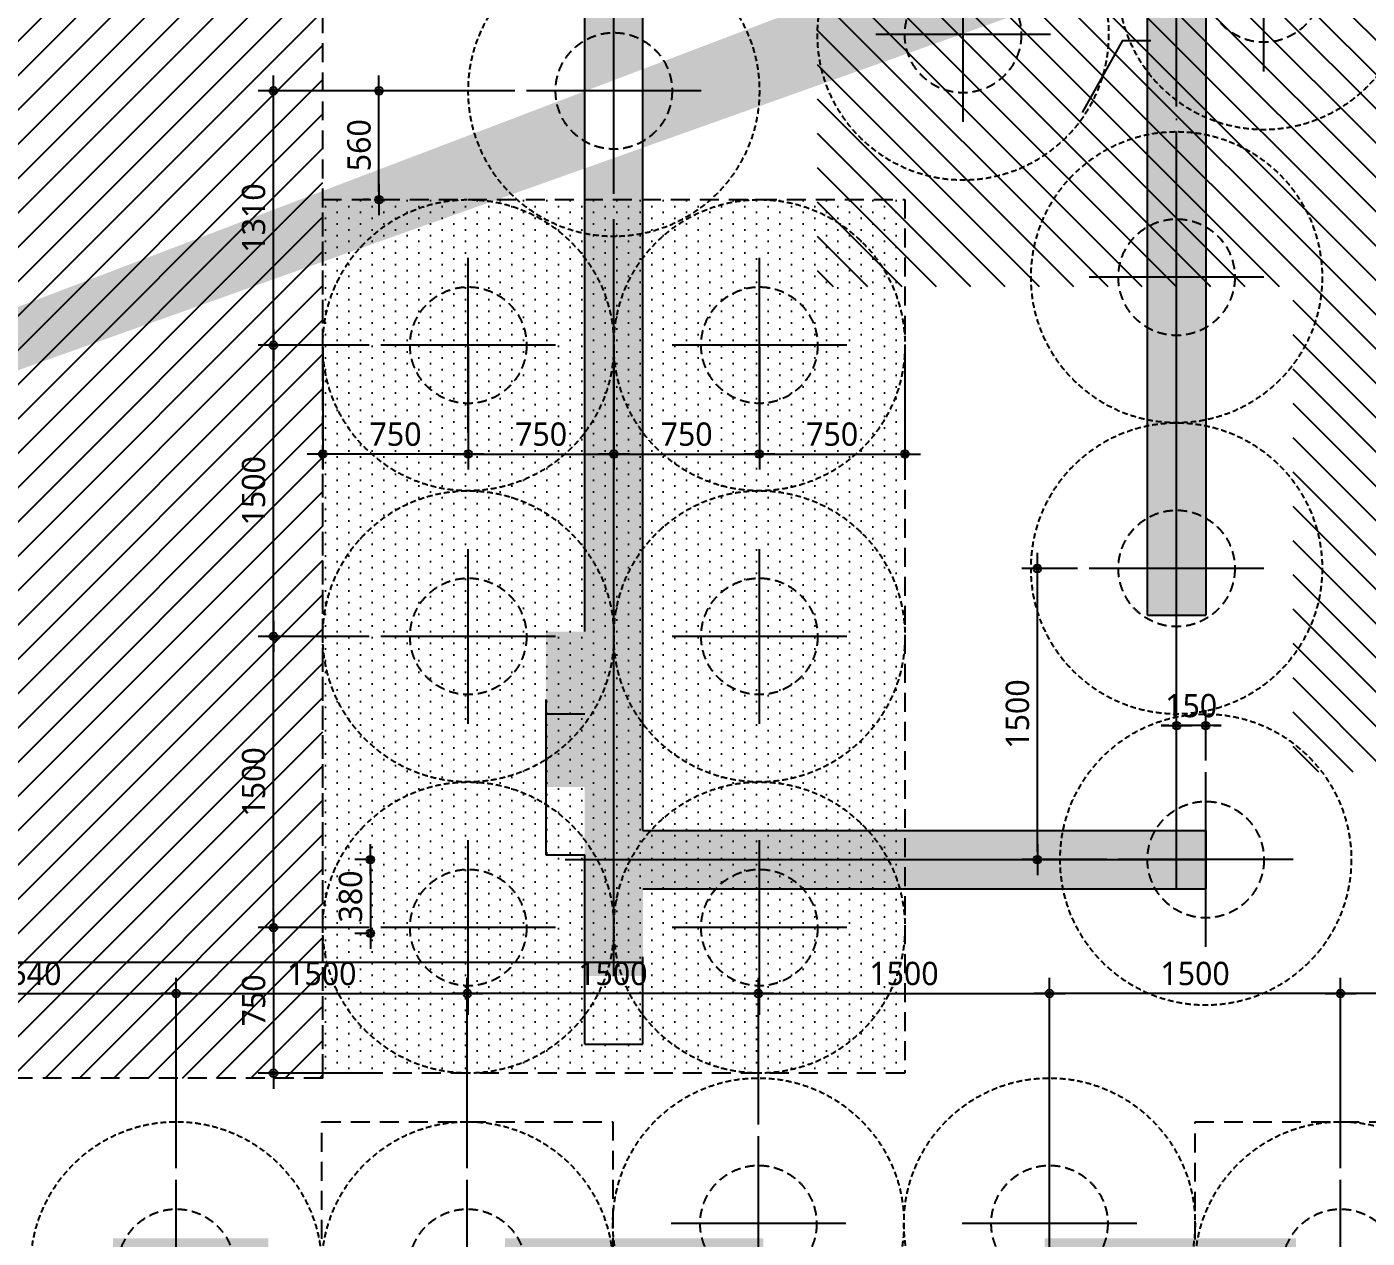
# Model space of a CAD drawing. Header units: millimetres. Extents: x 262481 to 2519995, y -394348 to 364571.
# Drawn here: x 2068005 to 2074913, y 134507 to 140747 of the extents above; entities that cross this region are included whole.
import ezdxf

# ---------------------------------------------------------------- set-up
doc = ezdxf.new("R2010")
doc.units = ezdxf.units.MM
doc.header["$LTSCALE"] = 65
doc.linetypes.add('XS-기초$0$CEN', pattern=[62, 60, -1, 0, -1])
doc.linetypes.add('XS-기초$0$HID', pattern=[2.3, 1.5, -0.8])
doc.layers.get('Defpoints').update_dxf_attribs({"color": 145})
for name, color, linetype in [('CROSS', 15, 'Continuous'), ('DIM', 7, 'Continuous'), ('DOT', 3, 'Continuous'), ('HAT', 5, 'Continuous'), ('XS-기초$0$252', 252, 'Continuous'), ('XS-기초$0$CEN', 1, 'XS-기초$0$CEN'), ('XS-기초$0$PILE', 3, 'XS-기초$0$HID'), ('XS-기초$0$WALL', 11, 'Continuous'), ('XS-기초$0$기초연단', 3, 'Continuous'), ('XS-기초$0$보강구간', 6, 'XS-기초$0$HID')]:
    doc.layers.add(name, color=color, linetype=linetype)
doc.layers.add('XS-기초$0$DEFPOINT', color=144, linetype='Continuous', plot=False)
doc.styles.add('맑은고딕', font='malgun.ttf')
doc.dimstyles.new('DIM_40', dxfattribs={"dimscale": 40, "dimtxt": 3, "dimasz": 1, "dimexe": 2, "dimexo": 1.5, "dimgap": 1, "dimtad": 1, "dimdec": 0, "dimzin": 0, "dimdsep": 46, "dimtxsty": '맑은고딕', "dimblk1": 'DIMDOT', "dimblk2": 'DIMDOT', "dimsah": 1, "dimcen": 0.09, "dimdle": 2, "dimclrd": 7, "dimclre": 7, "dimclrt": 6, "dimadec": 0, "dimazin": 0, "dimtfac": 1, "dimtdec": 0, "dimtix": 1, "dimtmove": 2, "dimatfit": 3, "dimldrblk": 'DIMDOT', "dimfxl": 0, "dimtolj": 1, "dimtzin": 0, "dimarcsym": 0})

# ---------------------------------------------------------------- blocks, each defined once
blk = doc.blocks.new('DIMDOT')
at = {"layer": 'DIM', "linetype": 'Continuous'}
blk.add_line((-2, 0), (2, 0), dxfattribs=at)
for radius in [0.5, 0.25]:
    blk.add_circle((0, 0), radius, dxfattribs=at)
blk = doc.blocks.new('*D1089')
at = {"layer": 'Defpoints', "color": 0, "linetype": 'Continuous', "transparency": 16777216}
for p in [(2068775.4, 135767.8), (2067235.4, 135032.3), (2068775.4, 134807.3)]:
    blk.add_point(p, dxfattribs=at)
at = {"layer": 'DIM', "color": 7, "linetype": 'Continuous', "lineweight": -2, "transparency": 16777216}
for p, q in [((2067235.4, 135092.3), (2067235.4, 135847.8)), ((2068775.4, 134867.3), (2068775.4, 135847.8)), ((2067275.4, 135767.8), (2068735.4, 135767.8))]:
    blk.add_line(p, q, dxfattribs=at)
at = {"layer": 'DIM', "color": 7, "linetype": 'Continuous', "lineweight": -2, "transparency": 16777216, "xscale": 40, "yscale": 40, "zscale": 40, "rotation": 180}
blk.add_blockref('DIMDOT', (2067235.4, 135767.8), dxfattribs=at)
at = {"layer": 'DIM', "color": 7, "linetype": 'Continuous', "lineweight": -2, "transparency": 16777216, "xscale": 40, "yscale": 40, "zscale": 40}
blk.add_blockref('DIMDOT', (2068775.4, 135767.8), dxfattribs=at)
at = {"layer": 'DIM', "color": 6, "linetype": 'Continuous', "transparency": 16777216, "insert": (2068005.4, 135870.1), "char_height": 120, "attachment_point": 5, "style": '맑은고딕'}
blk.add_mtext('\\A1;1540', dxfattribs=at)
blk = doc.blocks.new('*D1090')
at = {"layer": 'Defpoints', "color": 0, "linetype": 'Continuous', "transparency": 16777216}
for p in [(2070275.4, 135767.8), (2068775.4, 134807.3), (2070275.4, 134807.3)]:
    blk.add_point(p, dxfattribs=at)
at = {"layer": 'DIM', "color": 7, "linetype": 'Continuous', "lineweight": -2, "transparency": 16777216}
for p, q in [((2068775.4, 134867.3), (2068775.4, 135847.8)), ((2070275.4, 134867.3), (2070275.4, 135847.8)), ((2068815.4, 135767.8), (2070235.4, 135767.8))]:
    blk.add_line(p, q, dxfattribs=at)
at = {"layer": 'DIM', "color": 7, "linetype": 'Continuous', "lineweight": -2, "transparency": 16777216, "xscale": 40, "yscale": 40, "zscale": 40, "rotation": 180}
blk.add_blockref('DIMDOT', (2068775.4, 135767.8), dxfattribs=at)
at = {"layer": 'DIM', "color": 7, "linetype": 'Continuous', "lineweight": -2, "transparency": 16777216, "xscale": 40, "yscale": 40, "zscale": 40}
blk.add_blockref('DIMDOT', (2070275.4, 135767.8), dxfattribs=at)
at = {"layer": 'DIM', "color": 6, "linetype": 'Continuous', "transparency": 16777216, "insert": (2069525.4, 135870.1), "char_height": 120, "attachment_point": 5, "style": '맑은고딕'}
blk.add_mtext('\\A1;1500', dxfattribs=at)
blk = doc.blocks.new('*D1091')
at = {"layer": 'Defpoints', "color": 0, "linetype": 'Continuous', "transparency": 16777216}
for p in [(2070275.4, 135767.8), (2070275.4, 135032.3), (2071775.4, 135032.3)]:
    blk.add_point(p, dxfattribs=at)
at = {"layer": 'DIM', "color": 7, "linetype": 'Continuous', "lineweight": -2, "transparency": 16777216}
for p, q in [((2070275.4, 135092.3), (2070275.4, 135847.8)), ((2071775.4, 135092.3), (2071775.4, 135847.8)), ((2071735.4, 135767.8), (2070315.4, 135767.8))]:
    blk.add_line(p, q, dxfattribs=at)
at = {"layer": 'DIM', "color": 7, "linetype": 'Continuous', "lineweight": -2, "transparency": 16777216, "xscale": 40, "yscale": 40, "zscale": 40, "rotation": 180}
blk.add_blockref('DIMDOT', (2070275.4, 135767.8), dxfattribs=at)
at = {"layer": 'DIM', "color": 7, "linetype": 'Continuous', "lineweight": -2, "transparency": 16777216, "xscale": 40, "yscale": 40, "zscale": 40}
blk.add_blockref('DIMDOT', (2071775.4, 135767.8), dxfattribs=at)
at = {"layer": 'DIM', "color": 6, "linetype": 'Continuous', "transparency": 16777216, "insert": (2071025.4, 135870.1), "char_height": 120, "attachment_point": 5, "style": '맑은고딕'}
blk.add_mtext('\\A1;1500', dxfattribs=at)
blk = doc.blocks.new('*D1092')
at = {"layer": 'Defpoints', "color": 0, "linetype": 'Continuous', "transparency": 16777216}
for p in [(2073275.4, 135767.8), (2071775.4, 135032.3), (2073275.4, 135032.3)]:
    blk.add_point(p, dxfattribs=at)
at = {"layer": 'DIM', "color": 7, "linetype": 'Continuous', "lineweight": -2, "transparency": 16777216}
for p, q in [((2071775.4, 135092.3), (2071775.4, 135847.8)), ((2073275.4, 135092.3), (2073275.4, 135847.8)), ((2071815.4, 135767.8), (2073235.4, 135767.8))]:
    blk.add_line(p, q, dxfattribs=at)
at = {"layer": 'DIM', "color": 7, "linetype": 'Continuous', "lineweight": -2, "transparency": 16777216, "xscale": 40, "yscale": 40, "zscale": 40, "rotation": 180}
blk.add_blockref('DIMDOT', (2071775.4, 135767.8), dxfattribs=at)
at = {"layer": 'DIM', "color": 7, "linetype": 'Continuous', "lineweight": -2, "transparency": 16777216, "xscale": 40, "yscale": 40, "zscale": 40}
blk.add_blockref('DIMDOT', (2073275.4, 135767.8), dxfattribs=at)
at = {"layer": 'DIM', "color": 6, "linetype": 'Continuous', "transparency": 16777216, "insert": (2072525.4, 135870.1), "char_height": 120, "attachment_point": 5, "style": '맑은고딕'}
blk.add_mtext('\\A1;1500', dxfattribs=at)
blk = doc.blocks.new('*D1093')
at = {"layer": 'Defpoints', "color": 0, "linetype": 'Continuous', "transparency": 16777216}
for p in [(2073275.4, 135767.8), (2073275.4, 134807.3), (2074775.4, 134807.3)]:
    blk.add_point(p, dxfattribs=at)
at = {"layer": 'DIM', "color": 7, "linetype": 'Continuous', "lineweight": -2, "transparency": 16777216}
for p, q in [((2073275.4, 134867.3), (2073275.4, 135847.8)), ((2074775.4, 134867.3), (2074775.4, 135847.8)), ((2074735.4, 135767.8), (2073315.4, 135767.8))]:
    blk.add_line(p, q, dxfattribs=at)
at = {"layer": 'DIM', "color": 7, "linetype": 'Continuous', "lineweight": -2, "transparency": 16777216, "xscale": 40, "yscale": 40, "zscale": 40, "rotation": 180}
blk.add_blockref('DIMDOT', (2073275.4, 135767.8), dxfattribs=at)
at = {"layer": 'DIM', "color": 7, "linetype": 'Continuous', "lineweight": -2, "transparency": 16777216, "xscale": 40, "yscale": 40, "zscale": 40}
blk.add_blockref('DIMDOT', (2074775.4, 135767.8), dxfattribs=at)
at = {"layer": 'DIM', "color": 6, "linetype": 'Continuous', "transparency": 16777216, "insert": (2074025.4, 135870.1), "char_height": 120, "attachment_point": 5, "style": '맑은고딕'}
blk.add_mtext('\\A1;1500', dxfattribs=at)
blk = doc.blocks.new('*D1094')
at = {"layer": 'Defpoints', "color": 0, "linetype": 'Continuous', "transparency": 16777216}
for p in [(2074775.4, 135767.8), (2074775.4, 134807.3), (2076275.4, 134807.3)]:
    blk.add_point(p, dxfattribs=at)
at = {"layer": 'DIM', "color": 7, "linetype": 'Continuous', "lineweight": -2, "transparency": 16777216}
for p, q in [((2074775.4, 134867.3), (2074775.4, 135847.8)), ((2076275.4, 134867.3), (2076275.4, 135847.8)), ((2076235.4, 135767.8), (2074815.4, 135767.8))]:
    blk.add_line(p, q, dxfattribs=at)
at = {"layer": 'DIM', "color": 7, "linetype": 'Continuous', "lineweight": -2, "transparency": 16777216, "xscale": 40, "yscale": 40, "zscale": 40, "rotation": 180}
blk.add_blockref('DIMDOT', (2074775.4, 135767.8), dxfattribs=at)
at = {"layer": 'DIM', "color": 7, "linetype": 'Continuous', "lineweight": -2, "transparency": 16777216, "xscale": 40, "yscale": 40, "zscale": 40}
blk.add_blockref('DIMDOT', (2076275.4, 135767.8), dxfattribs=at)
at = {"layer": 'DIM', "color": 6, "linetype": 'Continuous', "transparency": 16777216, "insert": (2075525.4, 135870.1), "char_height": 120, "attachment_point": 5, "style": '맑은고딕'}
blk.add_mtext('\\A1;1500', dxfattribs=at)
blk = doc.blocks.new('*D1098')
at = {"layer": 'Defpoints', "color": 0, "linetype": 'Continuous', "transparency": 16777216}
for p in [(2069276.8, 137607.3), (2069830.4, 137607.3), (2069830.4, 136107.3)]:
    blk.add_point(p, dxfattribs=at)
at = {"layer": 'DIM', "color": 7, "linetype": 'Continuous', "lineweight": -2, "transparency": 16777216}
for p, q in [((2069770.4, 137607.3), (2069196.8, 137607.3)), ((2069276.8, 136147.3), (2069276.8, 137567.3)), ((2069770.4, 136107.3), (2069196.8, 136107.3))]:
    blk.add_line(p, q, dxfattribs=at)
at = {"layer": 'DIM', "color": 7, "linetype": 'Continuous', "lineweight": -2, "transparency": 16777216, "xscale": 40, "yscale": 40, "zscale": 40}
for p, rotation in [((2069276.8, 137607.3), 90), ((2069276.8, 136107.3), 270)]:
    blk.add_blockref('DIMDOT', p, dxfattribs=dict(at, rotation=rotation))
at = {"layer": 'DIM', "color": 6, "linetype": 'Continuous', "transparency": 16777216, "insert": (2069174.5, 136857.3), "char_height": 120, "attachment_point": 5, "rotation": 90, "style": '맑은고딕'}
blk.add_mtext('\\A1;1500', dxfattribs=at)
blk = doc.blocks.new('*D1099')
at = {"layer": 'Defpoints', "color": 0, "linetype": 'Continuous', "transparency": 16777216}
for p in [(2069276.8, 139107.3), (2069830.4, 139107.3), (2069830.4, 137607.3)]:
    blk.add_point(p, dxfattribs=at)
at = {"layer": 'DIM', "color": 7, "linetype": 'Continuous', "lineweight": -2, "transparency": 16777216}
for p, q in [((2069770.4, 139107.3), (2069196.8, 139107.3)), ((2069276.8, 137647.3), (2069276.8, 139067.3)), ((2069770.4, 137607.3), (2069196.8, 137607.3))]:
    blk.add_line(p, q, dxfattribs=at)
at = {"layer": 'DIM', "color": 7, "linetype": 'Continuous', "lineweight": -2, "transparency": 16777216, "xscale": 40, "yscale": 40, "zscale": 40}
for p, rotation in [((2069276.8, 139107.3), 90), ((2069276.8, 137607.3), 270)]:
    blk.add_blockref('DIMDOT', p, dxfattribs=dict(at, rotation=rotation))
at = {"layer": 'DIM', "color": 6, "linetype": 'Continuous', "transparency": 16777216, "insert": (2069174.5, 138357.3), "char_height": 120, "attachment_point": 5, "rotation": 90, "style": '맑은고딕'}
blk.add_mtext('\\A1;1500', dxfattribs=at)
blk = doc.blocks.new('*D1100')
at = {"layer": 'Defpoints', "color": 0, "linetype": 'Continuous', "transparency": 16777216}
for p in [(2069276.8, 140417.3), (2070580.4, 140417.3), (2069830.4, 139107.3)]:
    blk.add_point(p, dxfattribs=at)
at = {"layer": 'DIM', "color": 7, "linetype": 'Continuous', "lineweight": -2, "transparency": 16777216}
for p, q in [((2070520.4, 140417.3), (2069196.8, 140417.3)), ((2069276.8, 139147.3), (2069276.8, 140377.3)), ((2069770.4, 139107.3), (2069196.8, 139107.3))]:
    blk.add_line(p, q, dxfattribs=at)
at = {"layer": 'DIM', "color": 7, "linetype": 'Continuous', "lineweight": -2, "transparency": 16777216, "xscale": 40, "yscale": 40, "zscale": 40}
for p, rotation in [((2069276.8, 140417.3), 90), ((2069276.8, 139107.3), 270)]:
    blk.add_blockref('DIMDOT', p, dxfattribs=dict(at, rotation=rotation))
at = {"layer": 'DIM', "color": 6, "linetype": 'Continuous', "transparency": 16777216, "insert": (2069174.5, 139762.3), "char_height": 120, "attachment_point": 5, "rotation": 90, "style": '맑은고딕'}
blk.add_mtext('\\A1;1310', dxfattribs=at)
blk = doc.blocks.new('*D1101')
at = {"layer": 'Defpoints', "color": 0, "linetype": 'Continuous', "transparency": 16777216}
for p in [(2069830.4, 136107.3), (2069276.8, 135357.3), (2069830.4, 135357.3)]:
    blk.add_point(p, dxfattribs=at)
at = {"layer": 'DIM', "color": 7, "linetype": 'Continuous', "lineweight": -2, "transparency": 16777216}
for p, q in [((2069770.4, 136107.3), (2069196.8, 136107.3)), ((2069276.8, 136067.3), (2069276.8, 135397.3)), ((2069770.4, 135357.3), (2069196.8, 135357.3))]:
    blk.add_line(p, q, dxfattribs=at)
at = {"layer": 'DIM', "color": 7, "linetype": 'Continuous', "lineweight": -2, "transparency": 16777216, "xscale": 40, "yscale": 40, "zscale": 40}
for p, rotation in [((2069276.8, 136107.3), 90), ((2069276.8, 135357.3), 270)]:
    blk.add_blockref('DIMDOT', p, dxfattribs=dict(at, rotation=rotation))
at = {"layer": 'DIM', "color": 6, "linetype": 'Continuous', "transparency": 16777216, "insert": (2069174.8, 135732.3), "char_height": 120, "attachment_point": 5, "rotation": 90, "style": '맑은고딕'}
blk.add_mtext('\\A1;750', dxfattribs=at)
blk = doc.blocks.new('*D1102')
at = {"layer": 'Defpoints', "color": 0, "linetype": 'Continuous', "transparency": 16777216}
for p in [(2069830.4, 136457.3), (2069775.8, 136077.3), (2069830.4, 136077.3)]:
    blk.add_point(p, dxfattribs=at)
at = {"layer": 'DIM', "color": 7, "linetype": 'Continuous', "lineweight": -2, "transparency": 16777216}
for p, q in [((2069770.4, 136457.3), (2069695.8, 136457.3)), ((2069775.8, 136417.3), (2069775.8, 136117.3)), ((2069770.4, 136077.3), (2069695.8, 136077.3))]:
    blk.add_line(p, q, dxfattribs=at)
at = {"layer": 'DIM', "color": 7, "linetype": 'Continuous', "lineweight": -2, "transparency": 16777216, "xscale": 40, "yscale": 40, "zscale": 40}
for p, rotation in [((2069775.8, 136457.3), 90), ((2069775.8, 136077.3), 270)]:
    blk.add_blockref('DIMDOT', p, dxfattribs=dict(at, rotation=rotation))
at = {"layer": 'DIM', "color": 6, "linetype": 'Continuous', "transparency": 16777216, "insert": (2069673.8, 136267.3), "char_height": 120, "attachment_point": 5, "rotation": 90, "style": '맑은고딕'}
blk.add_mtext('\\A1;380', dxfattribs=at)
blk = doc.blocks.new('*D1103')
at = {"layer": 'Defpoints', "color": 0, "linetype": 'Continuous', "transparency": 16777216}
for p in [(2070280.4, 139157.3), (2071030.4, 139157.3), (2071030.4, 138546.4)]:
    blk.add_point(p, dxfattribs=at)
at = {"layer": 'DIM', "color": 7, "linetype": 'Continuous', "lineweight": -2, "transparency": 16777216}
for p, q in [((2070280.4, 139097.3), (2070280.4, 138466.4)), ((2071030.4, 139097.3), (2071030.4, 138466.4)), ((2070320.4, 138546.4), (2070990.4, 138546.4))]:
    blk.add_line(p, q, dxfattribs=at)
at = {"layer": 'DIM', "color": 7, "linetype": 'Continuous', "lineweight": -2, "transparency": 16777216, "xscale": 40, "yscale": 40, "zscale": 40, "rotation": 180}
blk.add_blockref('DIMDOT', (2070280.4, 138546.4), dxfattribs=at)
at = {"layer": 'DIM', "color": 7, "linetype": 'Continuous', "lineweight": -2, "transparency": 16777216, "xscale": 40, "yscale": 40, "zscale": 40}
blk.add_blockref('DIMDOT', (2071030.4, 138546.4), dxfattribs=at)
at = {"layer": 'DIM', "color": 6, "linetype": 'Continuous', "transparency": 16777216, "insert": (2070655.4, 138648.4), "char_height": 120, "attachment_point": 5, "style": '맑은고딕'}
blk.add_mtext('\\A1;750', dxfattribs=at)
blk = doc.blocks.new('*D1104')
at = {"layer": 'Defpoints', "color": 0, "linetype": 'Continuous', "transparency": 16777216}
for p in [(2071030.4, 139157.3), (2071780.4, 139157.3), (2071780.4, 138546.4)]:
    blk.add_point(p, dxfattribs=at)
at = {"layer": 'DIM', "color": 7, "linetype": 'Continuous', "lineweight": -2, "transparency": 16777216}
for p, q in [((2071030.4, 139097.3), (2071030.4, 138466.4)), ((2071780.4, 139097.3), (2071780.4, 138466.4)), ((2071070.4, 138546.4), (2071740.4, 138546.4))]:
    blk.add_line(p, q, dxfattribs=at)
at = {"layer": 'DIM', "color": 7, "linetype": 'Continuous', "lineweight": -2, "transparency": 16777216, "xscale": 40, "yscale": 40, "zscale": 40, "rotation": 180}
blk.add_blockref('DIMDOT', (2071030.4, 138546.4), dxfattribs=at)
at = {"layer": 'DIM', "color": 7, "linetype": 'Continuous', "lineweight": -2, "transparency": 16777216, "xscale": 40, "yscale": 40, "zscale": 40}
blk.add_blockref('DIMDOT', (2071780.4, 138546.4), dxfattribs=at)
at = {"layer": 'DIM', "color": 6, "linetype": 'Continuous', "transparency": 16777216, "insert": (2071405.4, 138648.4), "char_height": 120, "attachment_point": 5, "style": '맑은고딕'}
blk.add_mtext('\\A1;750', dxfattribs=at)
blk = doc.blocks.new('*D1105')
at = {"layer": 'Defpoints', "color": 0, "linetype": 'Continuous', "transparency": 16777216}
for p in [(2071780.4, 139157.3), (2072530.4, 139157.3), (2072530.4, 138546.4)]:
    blk.add_point(p, dxfattribs=at)
at = {"layer": 'DIM', "color": 7, "linetype": 'Continuous', "lineweight": -2, "transparency": 16777216}
for p, q in [((2071780.4, 139097.3), (2071780.4, 138466.4)), ((2072530.4, 139097.3), (2072530.4, 138466.4)), ((2071820.4, 138546.4), (2072490.4, 138546.4))]:
    blk.add_line(p, q, dxfattribs=at)
at = {"layer": 'DIM', "color": 7, "linetype": 'Continuous', "lineweight": -2, "transparency": 16777216, "xscale": 40, "yscale": 40, "zscale": 40, "rotation": 180}
blk.add_blockref('DIMDOT', (2071780.4, 138546.4), dxfattribs=at)
at = {"layer": 'DIM', "color": 7, "linetype": 'Continuous', "lineweight": -2, "transparency": 16777216, "xscale": 40, "yscale": 40, "zscale": 40}
blk.add_blockref('DIMDOT', (2072530.4, 138546.4), dxfattribs=at)
at = {"layer": 'DIM', "color": 6, "linetype": 'Continuous', "transparency": 16777216, "insert": (2072155.4, 138648.4), "char_height": 120, "attachment_point": 5, "style": '맑은고딕'}
blk.add_mtext('\\A1;750', dxfattribs=at)
blk = doc.blocks.new('*D1106')
at = {"layer": 'Defpoints', "color": 0, "linetype": 'Continuous', "transparency": 16777216}
for p in [(2069530.4, 139157.3), (2070280.4, 139157.3), (2069530.4, 138546.4)]:
    blk.add_point(p, dxfattribs=at)
at = {"layer": 'DIM', "color": 7, "linetype": 'Continuous', "lineweight": -2, "transparency": 16777216}
for p, q in [((2069530.4, 139097.3), (2069530.4, 138466.4)), ((2070280.4, 139097.3), (2070280.4, 138466.4)), ((2070240.4, 138546.4), (2069570.4, 138546.4))]:
    blk.add_line(p, q, dxfattribs=at)
at = {"layer": 'DIM', "color": 7, "linetype": 'Continuous', "lineweight": -2, "transparency": 16777216, "xscale": 40, "yscale": 40, "zscale": 40, "rotation": 180}
blk.add_blockref('DIMDOT', (2069530.4, 138546.4), dxfattribs=at)
at = {"layer": 'DIM', "color": 7, "linetype": 'Continuous', "lineweight": -2, "transparency": 16777216, "xscale": 40, "yscale": 40, "zscale": 40}
blk.add_blockref('DIMDOT', (2070280.4, 138546.4), dxfattribs=at)
at = {"layer": 'DIM', "color": 6, "linetype": 'Continuous', "transparency": 16777216, "insert": (2069905.4, 138648.4), "char_height": 120, "attachment_point": 5, "style": '맑은고딕'}
blk.add_mtext('\\A1;750', dxfattribs=at)
blk = doc.blocks.new('*D1107')
at = {"layer": 'Defpoints', "color": 0, "linetype": 'Continuous', "transparency": 16777216}
for p in [(2073213, 137957.3), (2073480.4, 137957.3), (2073630.4, 136457.3)]:
    blk.add_point(p, dxfattribs=at)
at = {"layer": 'DIM', "color": 7, "linetype": 'Continuous', "lineweight": -2, "transparency": 16777216}
for p, q in [((2073420.4, 137957.3), (2073133, 137957.3)), ((2073213, 136497.3), (2073213, 137917.3)), ((2073570.4, 136457.3), (2073133, 136457.3))]:
    blk.add_line(p, q, dxfattribs=at)
at = {"layer": 'DIM', "color": 7, "linetype": 'Continuous', "lineweight": -2, "transparency": 16777216, "xscale": 40, "yscale": 40, "zscale": 40}
for p, rotation in [((2073213, 137957.3), 90), ((2073213, 136457.3), 270)]:
    blk.add_blockref('DIMDOT', p, dxfattribs=dict(at, rotation=rotation))
at = {"layer": 'DIM', "color": 6, "linetype": 'Continuous', "transparency": 16777216, "insert": (2073110.6, 137207.3), "char_height": 120, "attachment_point": 5, "rotation": 90, "style": '맑은고딕'}
blk.add_mtext('\\A1;1500', dxfattribs=at)
blk = doc.blocks.new('*D1108')
at = {"layer": 'Defpoints', "color": 0, "linetype": 'Continuous', "transparency": 16777216}
for p in [(2069819.9, 140417.3), (2069830.4, 140417.3), (2069830.4, 139857.3)]:
    blk.add_point(p, dxfattribs=at)
at = {"layer": 'DIM', "color": 7, "linetype": 'Continuous', "lineweight": -2, "transparency": 16777216}
for p, q in [((2069770.4, 140417.3), (2069739.9, 140417.3)), ((2069819.9, 139897.3), (2069819.9, 140377.3)), ((2069770.4, 139857.3), (2069739.9, 139857.3))]:
    blk.add_line(p, q, dxfattribs=at)
at = {"layer": 'DIM', "color": 7, "linetype": 'Continuous', "lineweight": -2, "transparency": 16777216, "xscale": 40, "yscale": 40, "zscale": 40}
for p, rotation in [((2069819.9, 140417.3), 90), ((2069819.9, 139857.3), 270)]:
    blk.add_blockref('DIMDOT', p, dxfattribs=dict(at, rotation=rotation))
at = {"layer": 'DIM', "color": 6, "linetype": 'Continuous', "transparency": 16777216, "insert": (2069717.9, 140137.3), "char_height": 120, "attachment_point": 5, "rotation": 90, "style": '맑은고딕'}
blk.add_mtext('\\A1;560', dxfattribs=at)
blk = doc.blocks.new('*D1109')
at = {"layer": 'Defpoints', "color": 0, "linetype": 'Continuous', "transparency": 16777216}
for p in [(2073930.4, 137147.6), (2073930.4, 136907.3), (2074080.4, 136907.3)]:
    blk.add_point(p, dxfattribs=at)
at = {"layer": 'DIM', "color": 7, "linetype": 'Continuous', "lineweight": -2, "transparency": 16777216}
for p, q in [((2073930.4, 136967.3), (2073930.4, 137227.6)), ((2074080.4, 136967.3), (2074080.4, 137227.6)), ((2073890.4, 137147.6), (2073850.4, 137147.6)), ((2074080.4, 137147.6), (2073930.4, 137147.6)), ((2074120.4, 137147.6), (2074160.4, 137147.6))]:
    blk.add_line(p, q, dxfattribs=at)
at = {"layer": 'DIM', "color": 7, "linetype": 'Continuous', "lineweight": -2, "transparency": 16777216, "xscale": 40, "yscale": 40, "zscale": 40}
blk.add_blockref('DIMDOT', (2073930.4, 137147.6), dxfattribs=at)
at = {"layer": 'DIM', "color": 7, "linetype": 'Continuous', "lineweight": -2, "transparency": 16777216, "xscale": 40, "yscale": 40, "zscale": 40, "rotation": 180}
blk.add_blockref('DIMDOT', (2074080.4, 137147.6), dxfattribs=at)
at = {"layer": 'DIM', "color": 6, "linetype": 'Continuous', "transparency": 16777216, "insert": (2074005.4, 137249.9), "char_height": 120, "attachment_point": 5, "style": '맑은고딕'}
blk.add_mtext('\\A1;150', dxfattribs=at)
blk = doc.blocks.new('XS-기초$0$A$C762E058C')
at = {"layer": 'XS-기초$0$252'}
h = blk.add_hatch(color=256, dxfattribs=at)
h.dxf.hatch_style = 1
h.paths.add_polyline_path([(124805, -55785), (124805, -55985), (123925, -55985), (123925, -56285), (125305, -56285), (125305, -57445), (126255, -57445), (126255, -63825), (124900, -63825), (124900, -64125), (125200, -64125), (125200, -64625), (125700, -64625), (125700, -64125), (126255, -64125), (126255, -65410), (126505, -65410), (126505, -64125), (127860, -64125), (127860, -63825), (126505, -63825), (126505, -57445), (127455, -57445), (127455, -56285), (128835, -56285), (128835, -55985), (127155, -55985), (127155, -57145), (126380, -57145), (125605, -57145), (125605, -55985), (125605, -55785)])
h.paths.add_polyline_path([(106100, -55300), (105300, -55300), (105300, -55800), (106100, -55800)])
h.paths.add_polyline_path([(105600, -63900), (105800, -63900), (105800, -65410), (106100, -65410), (106100, -64125), (107400, -64125), (107400, -63825), (106100, -63825), (106100, -60730), (109280, -60730), (109280, -60480), (106100, -60480), (106100, -56285), (106915, -56285), (106915, -55985), (105800, -55985), (105800, -63100), (105600, -63100)])
h.paths.add_polyline_path([(133680, -63250), (133480, -63250), (133480, -55950), (133680, -55950), (133680, -55150), (133480, -55150), (133480, -54495), (133180, -54495), (133180, -55985), (132365, -55985), (132365, -56285), (133180, -56285), (133180, -60480), (130000, -60480), (130000, -60730), (133180, -60730), (133180, -63825), (131880, -63825), (131880, -64125), (133180, -64125), (133180, -65410), (133480, -65410), (133480, -64050), (133680, -64050)])
h.paths.add_polyline_path([(117700, -64625), (117700, -63825), (117200, -63825), (117200, -64625)], flags=17)
h.paths.add_polyline_path([(109700, -63825), (109200, -63825), (108910, -63825), (108910, -64125), (109200, -64125), (109200, -64625), (109700, -64625)])
h.paths.add_polyline_path([(124075, -54635), (124375, -54635), (124375, -46185), (117850, -46185), (117850, -45985), (117050, -45985), (117050, -46185), (116075, -46185), (116075, -46485), (116525, -46485), (116525, -49385), (116825, -49385), (116825, -46485), (121375, -46485), (121375, -49085), (117935, -49085), (117935, -49385), (121850, -49385), (121850, -49085), (121675, -49085), (121675, -46485), (124075, -46485), (124075, -49085), (123420, -49085), (123420, -49385), (124075, -49385), (124075, -51585), (123475, -51585), (123475, -51885), (124075, -51885), (124075, -54185), (119175, -54185), (119175, -51885), (119875, -51885), (119875, -51585), (118875, -51585), (118875, -54185), (116525, -54185), (116525, -54485), (124075, -54485)])
h.paths.add_polyline_path([(120965, -51885), (122285, -51885), (122285, -51585), (120965, -51585)], flags=17)
h.paths.add_polyline_path([(114725, -53185), (113725, -53185), (113725, -53885), (110505, -53885), (110505, -53185), (109505, -53185), (109505, -53885), (108085, -53885), (108085, -53185), (107085, -53185), (107085, -53885), (105800, -53885), (105800, -54185), (114725, -54185)])
h.paths.add_polyline_path([(113025, -65410), (112775, -65410), (112775, -64125), (111420, -64125), (111420, -63825), (112775, -63825), (112775, -57445), (111825, -57445), (111825, -56285), (110445, -56285), (110445, -55985), (112125, -55985), (112125, -57145), (112900, -57145), (113675, -57145), (113675, -55985), (115355, -55985), (115355, -56285), (113975, -56285), (113975, -57445), (113025, -57445), (113025, -63825), (114380, -63825), (114380, -64125), (113025, -64125)])
h.paths.add_polyline_path([(119765, -65410), (119515, -65410), (119515, -64125), (118400, -64125), (118400, -63825), (119515, -63825), (119515, -60730), (116520, -60730), (116520, -60480), (119515, -60480), (119515, -56285), (118885, -56285), (118885, -55985), (119640, -55985), (120395, -55985), (120395, -56285), (119765, -56285), (119765, -60480), (122760, -60480), (122760, -60730), (119765, -60730), (119765, -63825), (120880, -63825), (120880, -64125), (119765, -64125)])
h.paths.add_polyline_path([(122390, -64125), (122390, -63825), (122790, -63825), (122790, -64125)])
h.paths.add_polyline_path([(122510, -63125), (122760, -63125), (122760, -61590), (122510, -61590)], flags=17)
h.paths.add_polyline_path([(122510, -56985), (122760, -56985), (122760, -57815), (122510, -57815)], flags=17)
h.paths.add_polyline_path([(121905, -56285), (122705, -56285), (122705, -55985), (121905, -55985)])
h.paths.add_polyline_path([(130370, -64125), (130370, -63825), (129970, -63825), (129970, -64125)])
h.paths.add_polyline_path([(130250, -63125), (130000, -63125), (130000, -61590), (130250, -61590)])
h.paths.add_polyline_path([(130250, -56985), (130000, -56985), (130000, -57815), (130250, -57815)])
h.paths.add_polyline_path([(130855, -56285), (130055, -56285), (130055, -55985), (130855, -55985)], flags=17)
h.paths.add_polyline_path([(116890, -64125), (116890, -63825), (116490, -63825), (116490, -64125)])
h.paths.add_polyline_path([(116770, -63125), (116520, -63125), (116520, -61590), (116770, -61590)])
h.paths.add_polyline_path([(116770, -56985), (116520, -56985), (116520, -57815), (116770, -57815)])
h.paths.add_polyline_path([(117375, -56285), (116575, -56285), (116575, -55985), (117375, -55985)])
h.paths.add_polyline_path([(109030, -63125), (109280, -63125), (109280, -61590), (109030, -61590)], flags=17)
h.paths.add_polyline_path([(109030, -56985), (109280, -56985), (109280, -57815), (109030, -57815)], flags=17)
h.paths.add_polyline_path([(108425, -56285), (109225, -56285), (109225, -55985), (108425, -55985)])
h.paths.add_polyline_path([(125850, -47200), (125050, -47200), (125050, -47700), (125850, -47700)])
h.paths.add_polyline_path([(114725, -50300), (113725, -50300), (113725, -51300), (114725, -51300)])
h.paths.add_polyline_path([(110505, -50300), (109505, -50300), (109505, -51300), (110505, -51300)])
h.paths.add_polyline_path([(108085, -50300), (107085, -50300), (107085, -51300), (108085, -51300)])
h.paths.add_polyline_path([(110505, -45410), (109505, -45410), (109505, -44410), (110505, -44410)])
h.paths.add_polyline_path([(108085, -45410), (107085, -45410), (107085, -44410), (108085, -44410)])
h.paths.add_polyline_path([(110505, -48330), (109505, -48330), (109505, -47330), (110505, -47330), (110505, -47705), (113005, -47705), (113005, -46805), (114425, -46805), (114425, -45775), (114725, -45775), (114725, -47105), (113305, -47105), (113305, -47830), (113305, -48555), (114725, -48555), (114725, -49850), (114425, -49850), (114425, -48855), (113005, -48855), (113005, -47955), (110505, -47955)])
h.paths.add_polyline_path([(108085, -48330), (107085, -48330), (107085, -47955), (105800, -47955), (105800, -47705), (107085, -47705), (107085, -47330), (108085, -47330)])
h.paths.add_polyline_path([(113725, -44360), (113725, -44610), (113095, -44610), (113095, -44360)])
h.paths.add_polyline_path([(114425, -43755), (114425, -44555), (114725, -44555), (114725, -43755)])
h.paths.add_polyline_path([(133850, -47200), (133050, -47200), (133050, -47700), (133850, -47700)])
h.paths.add_polyline_path([(125850, -39100), (125050, -39100), (125050, -39600), (125850, -39600)])
h.paths.add_polyline_path([(117850, -39100), (117050, -39100), (117050, -39600), (117850, -39600)], flags=17)
h.paths.add_polyline_path([(117485, -34200), (117485, -34500), (118975, -34500), (118975, -36300), (116075, -36300), (116075, -36600), (119275, -36600), (119275, -29350), (105800, -29350), (105800, -29650), (107085, -29650), (107085, -30350), (108085, -30350), (108085, -29650), (109505, -29650), (109505, -30350), (110505, -30350), (110505, -29650), (114425, -29650), (114425, -30465), (114725, -30465), (114725, -29650), (116075, -29650), (116075, -35190), (116375, -35190), (116375, -29650), (118975, -29650), (118975, -34200)])
h.paths.add_polyline_path([(110505, -41290), (109505, -41290), (109505, -42290), (110505, -42290), (110505, -41915), (114425, -41915), (114425, -42545), (114725, -42545), (114725, -41790), (114725, -41035), (114425, -41035), (114425, -41665), (110505, -41665)])
h.paths.add_polyline_path([(108085, -41290), (107085, -41290), (107085, -41665), (105800, -41665), (105800, -41915), (107085, -41915), (107085, -42290), (108085, -42290)])
h.paths.add_polyline_path([(110505, -38170), (109505, -38170), (109505, -39170), (110505, -39170)])
h.paths.add_polyline_path([(108085, -38170), (107085, -38170), (107085, -39170), (108085, -39170)])
h.paths.add_polyline_path([(110505, -36250), (109505, -36250), (109505, -35250), (110505, -35250), (110505, -35625), (113005, -35625), (113005, -34725), (114425, -34725), (114425, -33695), (114725, -33695), (114725, -35025), (113305, -35025), (113305, -35750), (113305, -36475), (114725, -36475), (114725, -37805), (114425, -37805), (114425, -36775), (113005, -36775), (113005, -35875), (110505, -35875)])
h.paths.add_polyline_path([(108085, -36250), (107085, -36250), (107085, -35875), (105800, -35875), (105800, -35625), (107085, -35625), (107085, -35250), (108085, -35250)])
h.paths.add_polyline_path([(110505, -33330), (109505, -33330), (109505, -32330), (110505, -32330)], flags=17)
h.paths.add_polyline_path([(108085, -33330), (107085, -33330), (107085, -32330), (108085, -32330)], flags=17)
h.paths.add_polyline_path([(113725, -39220), (113725, -38970), (113095, -38970), (113095, -39220)])
h.paths.add_polyline_path([(114425, -39825), (114425, -39025), (114725, -39025), (114725, -39825)])
h.paths.add_polyline_path([(113725, -32280), (113725, -32530), (113095, -32530), (113095, -32280)], flags=17)
h.paths.add_polyline_path([(114425, -31675), (114425, -32475), (114725, -32475), (114725, -31675)], flags=17)
edge = h.paths.add_edge_path()
edge.add_line((121375, -49385), (121850, -49385))
edge.add_line((116075, -34200), (116075, -34500))
blk = doc.blocks.new('XS-기초$0$PILE-600')
at = {"layer": 'XS-기초$0$DEFPOINT', "color": 173, "linetype": 'XS-기초$0$HID', "ltscale": 0.3}
blk.add_circle((0, 0), 750, dxfattribs=at)
at = {"layer": 'XS-기초$0$PILE', "linetype": 'Continuous'}
for p, q in [((0, -450), (0, 450)), ((-450, 0), (450, 0))]:
    blk.add_line(p, q, dxfattribs=at)
at = {"layer": 'XS-기초$0$PILE', "ltscale": 0.5}
blk.add_circle((0, 0), 300, dxfattribs=at)

msp = doc.modelspace()

# ---------------------------------------------------------------- hatches: boundary and pattern name
at = {"layer": 'CROSS'}
h = msp.add_hatch(dxfattribs=at)
h.set_pattern_fill('ANSI31', color=3, scale=1000, angle=90, style=0)
h.set_pattern_definition([(135, (1793745.4, -99777.69), (-88.388348, -88.388348), [])])
h.paths.add_polyline_path([(2076580.4, 143857.3), (2078880.4, 143857.3), (2078880.4, 138957.3), (2076580.4, 138957.3)], flags=16)
h.paths.add_polyline_path([(2074530.4, 145057.3), (2074530.4, 141714.3), (2073780.4, 141714.3), (2073780.4, 141457.3), (2072079.9, 141457.3), (2072079.9, 139407.3), (2074530.4, 139407.3), (2074530.4, 136907.3), (2080930.4, 136907.3), (2080930.4, 145907.3), (2074530.4, 145907.3)])
at = {"layer": 'DOT'}
h = msp.add_hatch(dxfattribs=at)
h.set_pattern_fill('DOTS', color=256, scale=60, angle=-90, style=0)
h.set_pattern_definition([(270, (1906345.406, -89857.69), (60, -30), [0, -60])])
h.paths.add_polyline_path([(2072530.4, 135357.3), (2069530.4, 135357.3), (2069530.4, 139857.3), (2072530.4, 139857.3)])
at = {"layer": 'HAT'}
h = msp.add_hatch(dxfattribs=at)
h.set_pattern_fill('ANSI31', color=8, scale=1000)
h.set_pattern_definition([(45, (1793745.4, -99777.69), (-88.388348, 88.388348), [])])
h.paths.add_polyline_path([(2050405.4, 127482.3), (2052695.4, 127482.3), (2052695.4, 137407.3), (2053445.4, 137407.3), (2053445.4, 140407.3), (2059795.4, 140407.3), (2059795.4, 139657.3), (2061895.4, 139657.3), (2061895.4, 135332.3), (2069530.4, 135332.3), (2069530.4, 141157.3), (2069130.4, 141157.3), (2069130.4, 146507.3), (2073645.4, 146507.3), (2073645.4, 145057.3), (2074530.4, 145057.3), (2074530.4, 145907.3), (2080080.4, 145907.3), (2080080.4, 146507.3), (2050405.4, 146507.3)])

# ---------------------------------------------------------------- linework, layer by layer
at = {"layer": 'DIM'}
msp.add_lwpolyline([(2073445.6, 140306.6), (2073653.9, 140676.8), (2073798.1, 140676.8)], dxfattribs=at)
at = {"layer": 'XS-기초$0$CEN'}
for p, q in [((2071030.4, 135857.3), (2071030.4, 144157.3)), ((2073930.4, 136307.3), (2073930.4, 144157.3)), ((2070780.4, 136457.3), (2074080.4, 136457.3)), ((2071180.4, 135927.3), (2060995.4, 135927.3))]:
    msp.add_line(p, q, dxfattribs=at)
at = {"layer": 'XS-기초$0$WALL'}
for p, q in [((2070880.4, 137632.3), (2070880.4, 144157.3)), ((2074080.4, 141632.3), (2074080.4, 137717.3)), ((2071180.4, 136607.3), (2071180.4, 141157.3)), ((2073780.4, 137717.3), (2073780.4, 141157.3)), ((2073780.4, 137717.3), (2074080.4, 137717.3)), ((2070680.4, 137282.3), (2070680.4, 136482.3)), ((2070880.4, 137207.3), (2070680.4, 137207.3)), ((2071180.4, 136607.3), (2074080.4, 136607.3)), ((2074080.4, 136607.3), (2074080.4, 136307.3)), ((2070680.4, 136482.3), (2070880.4, 136482.3)), ((2070880.4, 135507.3), (2070880.4, 136482.3)), ((2071180.4, 136307.3), (2074080.4, 136307.3)), ((2071180.4, 135507.3), (2071180.4, 135957.3)), ((2070880.4, 135507.3), (2071180.4, 135507.3))]:
    msp.add_line(p, q, dxfattribs=at)
at = {"layer": 'XS-기초$0$기초연단', "linetype": 'XS-기초$0$HID'}
for q in [(2069530.4, 141157.3), (2061895.4, 135332.3)]:
    msp.add_line((2069530.4, 135332.3), q, dxfattribs=at)
at = {"layer": 'XS-기초$0$보강구간'}
for points in [[(2072530.4, 139857.3), (2072530.4, 135357.3), (2069530.4, 135357.3), (2069530.4, 139857.3)], [(2071025.4, 135107.3), (2071025.4, 133607.3), (2069525.4, 133607.3), (2069525.4, 135107.3)], [(2077025.4, 135107.3), (2077025.4, 132257.3), (2074025.4, 132257.3), (2074025.4, 135107.3)]]:
    msp.add_lwpolyline(points, close=True, dxfattribs=at)

# ---------------------------------------------------------------- block references
at = {"layer": 'XS-기초$0$252', "rotation": 90}
msp.add_blockref('XS-기초$0$A$C762E058C', (2024695.4, 19782.3), dxfattribs=at)
at = {"layer": 'XS-기초$0$PILE', "rotation": 90}
for p in [(2074380.4, 140967.3), (2072829.9, 140707.3), (2071030.4, 140417.3), (2073930.4, 139457.3), (2070280.4, 139107.3), (2071780.4, 139107.3), (2073930.4, 137957.3), (2070280.4, 137607.3), (2071780.4, 137607.3), (2074080.4, 136457.3), (2070280.4, 136107.3), (2071780.4, 136107.3), (2071775.4, 134582.3), (2073275.4, 134582.3), (2068775.4, 134357.3), (2070275.4, 134357.3), (2074775.4, 134357.3)]:
    msp.add_blockref('XS-기초$0$PILE-600', p, dxfattribs=at)

# ---------------------------------------------------------------- dimensions: what is measured, and where the dimension line sits
at = {"layer": 'DIM', "linetype": 'Continuous'}
for base, p1, p2, picture, middle in [((2069276.8, 140417.3), (2069830.4, 139107.3), (2070580.4, 140417.3), '*D1100', (2069174.5, 139762.3)), ((2069819.9, 140417.3), (2069830.4, 139857.3), (2069830.4, 140417.3), '*D1108', (2069717.9, 140137.3)), ((2069276.8, 139107.3), (2069830.4, 137607.3), (2069830.4, 139107.3), '*D1099', (2069174.5, 138357.3)), ((2073213, 137957.3), (2073630.4, 136457.3), (2073480.4, 137957.3), '*D1107', (2073110.6, 137207.3)), ((2069276.8, 137607.3), (2069830.4, 136107.3), (2069830.4, 137607.3), '*D1098', (2069174.5, 136857.3)), ((2069276.8, 135357.3), (2069830.4, 136107.3), (2069830.4, 135357.3), '*D1101', (2069174.8, 135732.3))]:
    dim = msp.add_linear_dim(base=base, p1=p1, p2=p2, angle=90, dimstyle='DIM_40', override={"dimtix": 1, "dimatfit": 3}, dxfattribs=at)
    dim.commit()
    dim.dimension.update_dxf_attribs({"geometry": picture, "text_midpoint": middle})
for base, p1, p2, picture, middle in [((2069530.4, 138546.4), (2070280.4, 139157.3), (2069530.4, 139157.3), '*D1106', (2069905.4, 138648.4)), ((2071030.4, 138546.4), (2070280.4, 139157.3), (2071030.4, 139157.3), '*D1103', (2070655.4, 138648.4)), ((2071780.4, 138546.4), (2071030.4, 139157.3), (2071780.4, 139157.3), '*D1104', (2071405.4, 138648.4)), ((2072530.4, 138546.4), (2071780.4, 139157.3), (2072530.4, 139157.3), '*D1105', (2072155.4, 138648.4)), ((2073930.4, 137147.6), (2074080.4, 136907.3), (2073930.4, 136907.3), '*D1109', (2074005.4, 137249.9)), ((2068775.4, 135767.8), (2067235.4, 135032.3), (2068775.4, 134807.3), '*D1089', (2068005.4, 135870.1)), ((2070275.4, 135767.8), (2068775.4, 134807.3), (2070275.4, 134807.3), '*D1090', (2069525.4, 135870.1)), ((2070275.4, 135767.8), (2071775.4, 135032.3), (2070275.4, 135032.3), '*D1091', (2071025.4, 135870.1)), ((2073275.4, 135767.8), (2071775.4, 135032.3), (2073275.4, 135032.3), '*D1092', (2072525.4, 135870.1)), ((2073275.4, 135767.8), (2074775.4, 134807.3), (2073275.4, 134807.3), '*D1093', (2074025.4, 135870.1)), ((2074775.4, 135767.8), (2076275.4, 134807.3), (2074775.4, 134807.3), '*D1094', (2075525.4, 135870.1))]:
    dim = msp.add_linear_dim(base=base, p1=p1, p2=p2, dimstyle='DIM_40', override={"dimtix": 1, "dimatfit": 3}, dxfattribs=at)
    dim.commit()
    dim.dimension.update_dxf_attribs({"geometry": picture, "text_midpoint": middle})
dim = msp.add_aligned_dim(p1=(2069830.4, 136457.3), p2=(2069830.4, 136077.3), distance=-54.6, dimstyle='DIM_40', override={"dimtix": 1, "dimatfit": 3}, dxfattribs=at)
dim.commit()
dim.dimension.update_dxf_attribs({"geometry": '*D1102', "text_midpoint": (2069673.8, 136267.3)})

doc.saveas('drawing.dxf')
